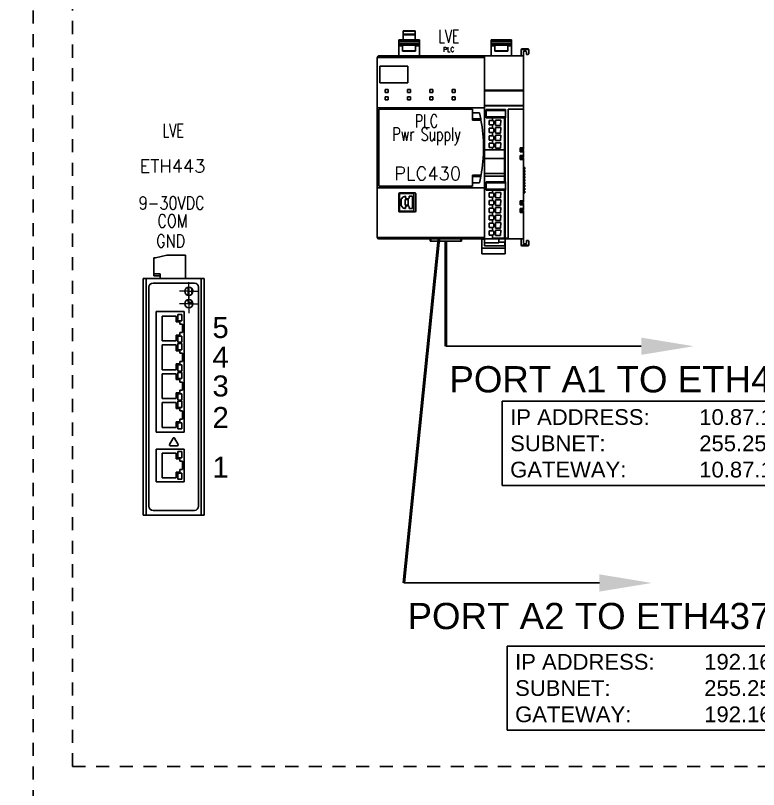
# Model space of a CAD drawing. Header units: inches. Extents: x 0 to 34, y 0 to 22.
# Drawn here: x 19.37 to 26.44, y 8.48 to 15.85 of the extents above; entities that cross this region are included whole.
import ezdxf
from ezdxf import colors
from ezdxf.entities.mleader import LeaderData, LeaderLine
from ezdxf.enums import TextEntityAlignment as Align
from ezdxf.math import Vec2, Vec3

# ---------------------------------------------------------------- set-up
doc = ezdxf.new("R2010")
doc.units = ezdxf.units.IN
doc.header["$MEASUREMENT"] = 0
doc.linetypes.add('HIDDEN2', pattern=[0.1875, 0.125, -0.0625])
doc.layers.add('ETHERNET', color=150, linetype='Continuous', lineweight=50)
for name, color, linetype in [('LOCBOX', 92, 'Continuous'), ('PDESC', 142, 'Continuous'), ('PLOC', 8, 'Continuous'), ('PMISC', 7, 'Continuous'), ('PSYMS', 7, 'Continuous'), ('PTAG', 150, 'Continuous')]:
    doc.layers.add(name, color=color, linetype=linetype)
doc.styles.get("Standard").update_dxf_attribs({"font": 'arial.ttf'})
doc.styles.add('WD', font='romans.shx')

# ---------------------------------------------------------------- blocks, each defined once
blk = doc.blocks.new('HDV1_L320ERS2')
at = {"color": 7, "linetype": 'Continuous', "lineweight": 25}
for p, q in [((1.057, 5.834), (0.723, 5.834)), ((0.723, 5.834), (0.723, 5.585)), ((1.057, 5.828), (0.723, 5.828)), ((1.057, 5.827), (0.723, 5.827)), ((1.057, 5.825), (0.723, 5.825)), ((1.057, 5.744), (0.723, 5.744)), ((1.057, 5.725), (0.723, 5.725)), ((1.057, 5.834), (1.057, 5.585)), ((0.705, 5.586), (0.602, 5.586)), ((0.602, 5.586), (0.602, 5.132)), ((1.178, 5.576), (0.602, 5.576)), ((1.178, 5.534), (0.602, 5.534)), ((1.178, 5.485), (0.602, 5.485)), ((1.178, 5.444), (0.602, 5.444)), ((0.707, 5.438), (0.602, 5.438)), ((0.705, 5.585), (0.705, 5.586)), ((0.707, 5.44), (0.707, 5.263)), ((1.073, 5.44), (0.707, 5.44)), ((1.073, 5.432), (0.707, 5.432)), ((1.054, 5.585), (0.726, 5.585)), ((1.073, 5.44), (1.073, 5.263)), ((1.178, 5.438), (1.073, 5.438)), ((1.178, 5.586), (1.075, 5.586)), ((1.075, 5.586), (1.075, 5.585)), ((1.178, 5.586), (1.178, 5.132)), ((3.287, 5.586), (3.185, 5.586)), ((3.185, 5.586), (3.185, 5.132)), ((3.76, 5.576), (3.185, 5.576)), ((3.76, 5.534), (3.185, 5.534)), ((3.76, 5.485), (3.185, 5.485)), ((3.76, 5.444), (3.185, 5.444)), ((3.289, 5.438), (3.185, 5.438)), ((3.287, 5.585), (3.287, 5.586)), ((3.289, 5.44), (3.289, 5.263)), ((3.656, 5.44), (3.289, 5.44)), ((3.656, 5.432), (3.289, 5.432)), ((3.636, 5.585), (3.308, 5.585)), ((3.656, 5.44), (3.656, 5.263)), ((3.76, 5.438), (3.656, 5.438)), ((3.76, 5.586), (3.657, 5.586)), ((3.657, 5.586), (3.657, 5.585)), ((3.76, 5.586), (3.76, 5.132)), ((0.707, 5.417), (0.602, 5.417)), ((1.073, 5.276), (0.707, 5.276)), ((1.073, 5.263), (0.707, 5.263)), ((1.178, 5.417), (1.073, 5.417)), ((3.289, 5.417), (3.185, 5.417)), ((3.656, 5.276), (3.289, 5.276)), ((3.656, 5.263), (3.289, 5.263)), ((3.76, 5.417), (3.656, 5.417)), ((4.03, 5.308), (4.03, 5.153)), ((4.237, 5.308), (4.03, 5.308)), ((4.216, 5.329), (4.05, 5.329)), ((4.089, 2.516), (4.089, 5.245)), ((4.11, 5.266), (4.152, 5.266)), ((4.172, 5.246), (4.178, 5.174)), ((4.237, 5.308), (4.237, 5.195)), ((0, 5.09), (0, 0.047)), ((3.005, 5.09), (0, 5.09)), ((4.089, 5.132), (0.042, 5.132)), ((3.005, 0.006), (3.005, 5.132)), ((4.178, 5.174), (4.216, 5.174)), ((0.072, 4.841), (0.072, 4.376)), ((0.858, 4.841), (0.072, 4.841)), ((0.858, 4.376), (0.858, 4.841)), ((0.072, 4.376), (0.858, 4.376)), ((0.223, 4.193), (0.223, 4.11)), ((0.306, 4.193), (0.223, 4.193)), ((0.306, 4.11), (0.306, 4.193)), ((0.848, 4.193), (0.848, 4.11)), ((0.932, 4.193), (0.848, 4.193)), ((0.932, 4.11), (0.932, 4.193)), ((1.474, 4.193), (1.474, 4.11)), ((1.557, 4.193), (1.474, 4.193)), ((1.557, 4.11), (1.557, 4.193)), ((2.182, 4.193), (2.099, 4.193)), ((2.099, 4.193), (2.099, 4.11)), ((2.182, 4.11), (2.182, 4.193)), ((3.005, 4.171), (4.089, 4.171)), ((4.089, 4.16), (3.005, 4.16)), ((3.005, 4.155), (4.089, 4.155)), ((0.223, 4.11), (0.306, 4.11)), ((0.306, 3.985), (0.223, 3.985)), ((0.223, 3.985), (0.223, 3.902)), ((0.306, 3.902), (0.306, 3.985)), ((0.848, 4.11), (0.932, 4.11)), ((0.932, 3.985), (0.848, 3.985)), ((0.848, 3.985), (0.848, 3.902)), ((0.932, 3.902), (0.932, 3.985)), ((1.474, 4.11), (1.557, 4.11)), ((1.557, 3.985), (1.474, 3.985)), ((1.474, 3.985), (1.474, 3.902)), ((1.557, 3.902), (1.557, 3.985)), ((2.099, 4.11), (2.182, 4.11)), ((2.099, 3.985), (2.099, 3.902)), ((2.182, 3.985), (2.099, 3.985)), ((2.182, 3.902), (2.182, 3.985)), ((0.223, 3.902), (0.306, 3.902)), ((0.848, 3.902), (0.932, 3.902)), ((1.474, 3.902), (1.557, 3.902)), ((2.099, 3.902), (2.182, 3.902)), ((4.089, 3.739), (3.005, 3.739)), ((3.005, 3.73), (4.089, 3.73)), ((3.005, 3.682), (0, 3.682)), ((0.042, 3.643), (2.667, 3.643)), ((0.042, 3.643), (0.042, 1.481)), ((2.667, 3.643), (2.667, 3.334)), ((2.667, 3.542), (2.857, 3.542)), ((3.005, 3.542), (3.045, 3.542)), ((3.045, 3.633), (3.045, 3.395)), ((3.591, 3.633), (3.045, 3.633)), ((3.045, 3.602), (3.591, 3.602)), ((3.591, 3.633), (3.591, 3.395)), ((3.661, 3.637), (3.661, 0.005)), ((3.661, 3.637), (4.089, 3.637)), ((2.667, 3.371), (2.894, 3.371)), ((2.667, 3.334), (2.901, 3.334)), ((3.045, 3.426), (3.591, 3.426)), ((3.045, 3.395), (3.591, 3.395)), ((3.132, 3.319), (3.132, 3.2)), ((3.24, 3.319), (3.132, 3.319)), ((3.22, 3.395), (3.22, 3.319)), ((3.24, 3.319), (3.26, 3.298)), ((3.26, 3.298), (3.26, 3.221)), ((3.305, 3.182), (3.305, 3.337)), ((3.305, 3.337), (3.456, 3.337)), ((3.456, 3.337), (3.452, 3.182)), ((3.56, 2.262), (3.56, 3.395)), ((3.578, 3.395), (3.578, 1.607)), ((3.132, 3.2), (3.24, 3.2)), ((3.132, 3.108), (3.132, 2.988)), ((3.24, 3.108), (3.132, 3.108)), ((3.22, 3.2), (3.22, 3.108)), ((3.26, 3.221), (3.24, 3.2)), ((3.24, 3.108), (3.26, 3.087)), ((3.26, 3.087), (3.26, 3.009)), ((3.452, 3.182), (3.305, 3.182)), ((3.305, 2.97), (3.305, 3.125)), ((3.305, 3.125), (3.456, 3.125)), ((3.456, 3.125), (3.452, 2.97)), ((3.132, 2.988), (3.24, 2.988)), ((3.132, 2.896), (3.132, 2.777)), ((3.24, 2.896), (3.132, 2.896)), ((3.22, 2.988), (3.22, 2.896)), ((3.26, 3.009), (3.24, 2.988)), ((3.24, 2.896), (3.26, 2.875)), ((3.26, 2.875), (3.26, 2.797)), ((3.452, 2.97), (3.305, 2.97)), ((3.305, 2.759), (3.305, 2.913)), ((3.305, 2.913), (3.456, 2.913)), ((3.456, 2.913), (3.452, 2.759)), ((3.132, 2.777), (3.24, 2.777)), ((3.132, 2.684), (3.132, 2.565)), ((3.24, 2.684), (3.132, 2.684)), ((3.22, 2.777), (3.22, 2.684)), ((3.26, 2.797), (3.24, 2.777)), ((3.24, 2.684), (3.26, 2.663)), ((3.26, 2.663), (3.26, 2.586)), ((3.452, 2.759), (3.305, 2.759)), ((3.305, 2.547), (3.305, 2.702)), ((3.305, 2.702), (3.456, 2.702)), ((3.456, 2.702), (3.452, 2.547)), ((4.089, 2.614), (4.09, 2.614)), ((4.09, 2.614), (4.09, 2.51)), ((3.005, 2.501), (3.56, 2.501)), ((3.132, 2.565), (3.24, 2.565)), ((3.22, 2.565), (3.22, 2.501)), ((3.26, 2.586), (3.24, 2.565)), ((3.452, 2.547), (3.305, 2.547)), ((3.997, 2.557), (3.997, 2.444)), ((4.089, 2.557), (3.997, 2.557)), ((4.089, 2.516), (3.997, 2.516)), ((4.085, 2.51), (3.997, 2.51)), ((4.09, 2.51), (3.997, 2.51)), ((4.085, 2.506), (3.997, 2.506)), ((4.085, 2.49), (3.997, 2.49)), ((4.085, 2.485), (3.997, 2.485)), ((4.09, 2.485), (3.997, 2.485)), ((4.089, 2.48), (3.997, 2.48)), ((3.997, 2.444), (4.089, 2.444)), ((4.084, 2.51), (4.081, 2.516)), ((4.081, 2.48), (4.084, 2.485)), ((4.085, 2.51), (4.085, 2.506)), ((4.085, 2.49), (4.085, 2.485)), ((4.089, 2.304), (4.089, 2.48)), ((4.09, 2.414), (4.089, 2.414)), ((4.09, 2.485), (4.09, 2.414)), ((3.005, 2.262), (3.56, 2.262)), ((3.005, 2.261), (3.56, 2.261)), ((3.56, 2.261), (3.56, 1.607)), ((3.997, 2.345), (3.997, 2.232)), ((4.089, 2.345), (3.997, 2.345)), ((4.089, 2.304), (3.997, 2.304)), ((4.085, 2.299), (3.997, 2.299)), ((4.09, 2.299), (3.997, 2.299)), ((4.085, 2.294), (3.997, 2.294)), ((4.085, 2.278), (3.997, 2.278)), ((4.085, 2.274), (3.997, 2.274)), ((4.09, 2.274), (3.997, 2.274)), ((4.089, 2.268), (3.997, 2.268)), ((3.997, 2.232), (4.089, 2.232)), ((4.084, 2.299), (4.081, 2.304)), ((4.081, 2.268), (4.084, 2.274)), ((4.085, 2.299), (4.085, 2.294)), ((4.085, 2.278), (4.085, 2.274)), ((4.089, 2.37), (4.09, 2.37)), ((4.089, 1.034), (4.089, 2.268)), ((4.09, 2.186), (4.089, 2.186)), ((4.09, 2.37), (4.09, 2.299)), ((4.09, 2.274), (4.09, 2.186)), ((4.089, 2.062), (4.09, 2.062)), ((4.09, 2.019), (4.089, 2.019)), ((4.089, 2.008), (4.134, 2.008)), ((4.089, 2.008), (4.089, 1.961)), ((4.089, 1.961), (4.134, 1.961)), ((4.09, 2.062), (4.09, 2.019)), ((4.131, 2.008), (4.131, 1.961)), ((4.134, 1.961), (4.134, 2.008)), ((2.667, 1.789), (2.667, 1.481)), ((2.667, 1.789), (2.903, 1.789)), ((2.667, 1.752), (2.896, 1.752)), ((3.005, 1.843), (3.56, 1.843)), ((3.005, 1.767), (3.56, 1.767)), ((4.089, 1.95), (4.09, 1.95)), ((4.09, 1.935), (4.089, 1.935)), ((4.089, 1.925), (4.134, 1.925)), ((4.089, 1.925), (4.089, 1.878)), ((4.089, 1.878), (4.134, 1.878)), ((4.089, 1.867), (4.09, 1.867)), ((4.09, 1.852), (4.089, 1.852)), ((4.089, 1.841), (4.134, 1.841)), ((4.089, 1.841), (4.089, 1.795)), ((4.089, 1.795), (4.134, 1.795)), ((4.089, 1.783), (4.09, 1.783)), ((4.09, 1.769), (4.089, 1.769)), ((4.089, 1.758), (4.134, 1.758)), ((4.089, 1.758), (4.089, 1.711)), ((4.09, 1.95), (4.09, 1.935)), ((4.09, 1.867), (4.09, 1.852)), ((4.09, 1.783), (4.09, 1.769)), ((4.131, 1.925), (4.131, 1.878)), ((4.131, 1.841), (4.131, 1.795)), ((4.131, 1.758), (4.131, 1.711)), ((4.134, 1.878), (4.134, 1.925)), ((4.134, 1.795), (4.134, 1.841)), ((4.134, 1.711), (4.134, 1.758)), ((2.667, 1.581), (2.859, 1.581)), ((3.045, 1.543), (3.005, 1.543)), ((3.045, 1.607), (3.045, 1.37)), ((3.591, 1.607), (3.045, 1.607)), ((3.045, 1.576), (3.591, 1.576)), ((3.591, 1.607), (3.591, 1.37)), ((4.089, 1.711), (4.134, 1.711)), ((4.089, 1.7), (4.09, 1.7)), ((4.09, 1.685), (4.089, 1.685)), ((4.089, 1.674), (4.134, 1.674)), ((4.089, 1.674), (4.089, 1.628)), ((4.089, 1.628), (4.134, 1.628)), ((4.089, 1.617), (4.09, 1.617)), ((4.09, 1.602), (4.089, 1.602)), ((4.089, 1.591), (4.134, 1.591)), ((4.089, 1.591), (4.089, 1.544)), ((4.089, 1.544), (4.134, 1.544)), ((4.089, 1.533), (4.09, 1.533)), ((4.09, 1.519), (4.089, 1.519)), ((4.09, 1.7), (4.09, 1.685)), ((4.09, 1.617), (4.09, 1.602)), ((4.09, 1.533), (4.09, 1.519)), ((4.131, 1.674), (4.131, 1.628)), ((4.131, 1.591), (4.131, 1.544)), ((4.134, 1.628), (4.134, 1.674)), ((4.134, 1.544), (4.134, 1.591)), ((0, 1.441), (3.005, 1.441)), ((2.667, 1.481), (0.042, 1.481)), ((3.005, 1.49), (3.045, 1.49)), ((3.045, 1.401), (3.591, 1.401)), ((3.045, 1.37), (3.591, 1.37)), ((3.22, 1.37), (3.22, 1.294)), ((3.305, 1.157), (3.305, 1.311)), ((3.305, 1.311), (3.456, 1.311)), ((3.456, 1.311), (3.452, 1.157)), ((3.56, 0.006), (3.56, 1.37)), ((3.578, 1.37), (3.578, 0.005)), ((4.089, 1.508), (4.134, 1.508)), ((4.089, 1.508), (4.089, 1.461)), ((4.089, 1.461), (4.134, 1.461)), ((4.089, 1.45), (4.09, 1.45)), ((4.09, 1.435), (4.089, 1.435)), ((4.089, 1.424), (4.134, 1.424)), ((4.089, 1.424), (4.089, 1.378)), ((4.089, 1.378), (4.134, 1.378)), ((4.089, 1.366), (4.09, 1.366)), ((4.09, 1.352), (4.089, 1.352)), ((4.089, 1.341), (4.134, 1.341)), ((4.089, 1.341), (4.089, 1.294)), ((4.09, 1.45), (4.09, 1.435)), ((4.09, 1.366), (4.09, 1.352)), ((4.131, 1.508), (4.131, 1.461)), ((4.131, 1.424), (4.131, 1.378)), ((4.131, 1.341), (4.131, 1.294)), ((4.134, 1.461), (4.134, 1.508)), ((4.134, 1.378), (4.134, 1.424)), ((4.134, 1.294), (4.134, 1.341)), ((0.601, 1.277), (0.601, 0.784)), ((1.054, 1.298), (0.622, 1.298)), ((0.622, 0.801), (0.622, 1.261)), ((0.638, 1.277), (1.024, 1.277)), ((0.726, 1.189), (0.67, 1.123)), ((0.67, 1.123), (0.67, 0.938)), ((0.747, 1.189), (0.726, 1.189)), ((0.767, 1.2), (0.747, 1.189)), ((0.79, 1.2), (0.767, 1.2)), ((0.779, 1.11), (0.779, 0.951)), ((0.864, 1.11), (0.779, 1.11)), ((0.79, 1.178), (0.79, 1.2)), ((0.804, 1.125), (0.79, 1.178)), ((0.881, 1.125), (0.804, 1.125)), ((0.864, 0.951), (0.864, 1.11)), ((0.896, 1.178), (0.881, 1.125)), ((0.985, 1.206), (0.896, 1.206)), ((0.896, 1.206), (0.896, 1.178)), ((0.985, 0.855), (0.985, 1.206)), ((1.024, 1.277), (1.024, 0.785)), ((1.075, 0.784), (1.075, 1.277)), ((3.132, 1.294), (3.132, 1.175)), ((3.24, 1.294), (3.132, 1.294)), ((3.132, 1.175), (3.24, 1.175)), ((3.22, 1.175), (3.22, 1.082)), ((3.24, 1.294), (3.26, 1.273)), ((3.26, 1.196), (3.24, 1.175)), ((3.26, 1.273), (3.26, 1.196)), ((3.452, 1.157), (3.305, 1.157)), ((3.305, 0.945), (3.305, 1.1)), ((3.305, 1.1), (3.456, 1.1)), ((3.456, 1.1), (3.452, 0.945)), ((4.089, 1.294), (4.134, 1.294)), ((4.089, 1.283), (4.09, 1.283)), ((4.09, 1.24), (4.089, 1.24)), ((4.089, 1.116), (4.09, 1.116)), ((4.09, 1.283), (4.09, 1.24)), ((4.09, 1.116), (4.09, 1.028)), ((0.67, 0.938), (0.726, 0.872)), ((0.726, 0.872), (0.747, 0.872)), ((0.747, 0.872), (0.767, 0.861)), ((0.779, 0.951), (0.864, 0.951)), ((0.79, 0.883), (0.804, 0.936)), ((0.79, 0.861), (0.79, 0.883)), ((0.804, 0.936), (0.881, 0.936)), ((0.881, 0.936), (0.896, 0.883)), ((0.896, 0.883), (0.896, 0.855)), ((3.132, 1.082), (3.132, 0.963)), ((3.24, 1.082), (3.132, 1.082)), ((3.132, 0.963), (3.24, 0.963)), ((3.132, 0.87), (3.132, 0.751)), ((3.24, 0.87), (3.132, 0.87)), ((3.22, 0.963), (3.22, 0.87)), ((3.24, 1.082), (3.26, 1.061)), ((3.26, 0.984), (3.24, 0.963)), ((3.24, 0.87), (3.26, 0.85)), ((3.26, 1.061), (3.26, 0.984)), ((3.452, 0.945), (3.305, 0.945)), ((3.305, 0.733), (3.305, 0.888)), ((3.305, 0.888), (3.456, 0.888)), ((3.456, 0.888), (3.452, 0.733)), ((3.997, 1.074), (3.997, 0.962)), ((4.089, 1.074), (3.997, 1.074)), ((4.089, 1.034), (3.997, 1.034)), ((4.085, 1.028), (3.997, 1.028)), ((4.09, 1.028), (3.997, 1.028)), ((4.085, 1.023), (3.997, 1.023)), ((4.085, 1.008), (3.997, 1.008)), ((4.085, 1.003), (3.997, 1.003)), ((4.09, 1.003), (3.997, 1.003)), ((4.089, 0.998), (3.997, 0.998)), ((3.997, 0.962), (4.089, 0.962)), ((4.084, 1.028), (4.081, 1.034)), ((4.081, 0.998), (4.084, 1.003)), ((4.085, 1.028), (4.085, 1.023)), ((4.085, 1.008), (4.085, 1.003)), ((4.089, 0.822), (4.089, 0.998)), ((4.09, 0.932), (4.089, 0.932)), ((4.089, 0.888), (4.09, 0.888)), ((4.09, 1.003), (4.09, 0.932)), ((4.09, 0.888), (4.09, 0.816)), ((0.622, 0.763), (1.054, 0.763)), ((1.024, 0.785), (0.638, 0.785)), ((0.767, 0.861), (0.79, 0.861)), ((0.896, 0.855), (0.985, 0.855)), ((3.132, 0.751), (3.24, 0.751)), ((3.132, 0.659), (3.132, 0.539)), ((3.24, 0.659), (3.132, 0.659)), ((3.22, 0.751), (3.22, 0.659)), ((3.26, 0.772), (3.24, 0.751)), ((3.24, 0.659), (3.26, 0.638)), ((3.26, 0.85), (3.26, 0.772)), ((3.452, 0.733), (3.305, 0.733)), ((3.305, 0.522), (3.305, 0.676)), ((3.305, 0.676), (3.456, 0.676)), ((3.456, 0.676), (3.452, 0.522)), ((3.997, 0.863), (3.997, 0.75)), ((4.089, 0.863), (3.997, 0.863)), ((4.089, 0.822), (3.997, 0.822)), ((4.085, 0.816), (3.997, 0.816)), ((4.09, 0.816), (3.997, 0.816)), ((4.085, 0.812), (3.997, 0.812)), ((4.085, 0.796), (3.997, 0.796)), ((4.085, 0.791), (3.997, 0.791)), ((4.09, 0.791), (3.997, 0.791)), ((4.089, 0.786), (3.997, 0.786)), ((3.997, 0.75), (4.089, 0.75)), ((4.084, 0.816), (4.081, 0.822)), ((4.081, 0.786), (4.084, 0.791)), ((4.085, 0.816), (4.085, 0.812)), ((4.085, 0.796), (4.085, 0.791)), ((4.089, -0.107), (4.089, 0.786)), ((4.089, 0.688), (4.09, 0.688)), ((4.09, 0.791), (4.09, 0.688)), ((3.132, 0.539), (3.24, 0.539)), ((3.132, 0.447), (3.132, 0.328)), ((3.24, 0.447), (3.132, 0.447)), ((3.22, 0.539), (3.22, 0.447)), ((3.26, 0.56), (3.24, 0.539)), ((3.24, 0.447), (3.26, 0.426)), ((3.26, 0.638), (3.26, 0.56)), ((3.452, 0.522), (3.305, 0.522)), ((3.305, 0.31), (3.305, 0.464)), ((3.305, 0.464), (3.456, 0.464)), ((3.456, 0.464), (3.452, 0.31)), ((3.132, 0.328), (3.24, 0.328)), ((3.132, 0.235), (3.132, 0.116)), ((3.24, 0.235), (3.132, 0.235)), ((3.22, 0.328), (3.22, 0.235)), ((3.26, 0.349), (3.24, 0.328)), ((3.24, 0.235), (3.26, 0.214)), ((3.26, 0.426), (3.26, 0.349)), ((3.452, 0.31), (3.305, 0.31)), ((3.305, 0.098), (3.305, 0.253)), ((3.305, 0.253), (3.456, 0.253)), ((3.456, 0.253), (3.452, 0.098)), ((3.005, 0.047), (0, 0.047)), ((3.404, 0.005), (0.042, 0.005)), ((1.476, -0.057), (1.476, 0.005)), ((1.496, -0.057), (1.496, 0.005)), ((2.338, -0.057), (2.338, 0.005)), ((2.359, -0.057), (2.359, 0.005)), ((2.923, 0.005), (2.923, -0.416)), ((3.005, 0.006), (3.005, -0.191)), ((3.56, 0.006), (3.005, 0.006)), ((3.132, 0.116), (3.24, 0.116)), ((3.22, 0.116), (3.22, 0.006)), ((3.22, 0.023), (3.56, 0.023)), ((3.26, 0.137), (3.24, 0.116)), ((3.26, 0.214), (3.26, 0.137)), ((3.452, 0.098), (3.305, 0.098)), ((3.404, 0.005), (3.404, -0.107)), ((3.576, 0.005), (3.576, -0.416)), ((4.089, 0.005), (3.576, 0.005)), ((3.578, 0.023), (3.661, 0.023)), ((2.359, -0.057), (1.476, -0.057)), ((3.005, -0.004), (2.923, -0.004)), ((3.404, -0.107), (3.005, -0.107)), ((3.576, -0.191), (3.005, -0.191)), ((3.574, -0.082), (3.404, -0.082)), ((3.574, -0.082), (3.574, -0.191)), ((4.03, -0.015), (4.03, -0.17)), ((4.237, -0.17), (4.03, -0.17)), ((4.216, -0.191), (4.05, -0.191)), ((4.152, -0.128), (4.11, -0.128)), ((4.178, -0.036), (4.172, -0.109)), ((4.216, -0.036), (4.178, -0.036)), ((4.237, -0.057), (4.237, -0.17)), ((3.576, -0.256), (2.923, -0.256)), ((2.923, -0.416), (3.576, -0.416))]:
    blk.add_line(p, q, dxfattribs=at)
at = {"color": 7, "linetype": 'Continuous', "lineweight": 25, "flags": 128}
for points in [[(2.894, 3.371), (2.876, 3.457), (2.857, 3.542)], [(2.859, 1.581), (2.878, 1.666), (2.896, 1.752)]]:
    blk.add_lwpolyline(points, dxfattribs=at)
at = {"color": 7, "linetype": 'Continuous', "lineweight": 25}
for centre, radius, start, end in [((0.72, 5.776), 0.191, 265.3762, 271.6238), ((1.059, 5.784), 0.199, 268.5041, 274.4959), ((3.303, 5.776), 0.191, 265.3762, 271.6238), ((3.642, 5.784), 0.199, 268.5041, 274.4959), ((4.05, 5.308), 0.0208, 90, 180), ((4.11, 5.245), 0.0208, 90, 180), ((4.152, 5.245), 0.0208, 4, 90), ((4.216, 5.308), 0.0208, 360, 90), ((0.042, 5.09), 0.0417, 90, 180), ((4.009, 5.153), 0.0208, 270, 360), ((4.216, 5.195), 0.0208, 270, 360), ((-1.258, 2.557), 4.231, 349.5396, 10.5867), ((0.622, 1.277), 0.0208, 90, 180), ((0.638, 1.261), 0.0158, 90, 180), ((1.054, 1.277), 0.0208, 0, 90), ((0.622, 0.784), 0.0208, 180, 270), ((0.638, 0.801), 0.0158, 180, 270), ((1.054, 0.784), 0.0208, 270, 0), ((0.042, 0.047), 0.0417, 180, 270), ((4.009, -0.015), 0.0208, 0, 90), ((4.05, -0.17), 0.0208, 180, 270), ((4.11, -0.107), 0.0208, 180, 270), ((4.152, -0.107), 0.0208, 270, 356), ((4.216, -0.057), 0.0208, 0, 90), ((4.216, -0.17), 0.0208, 270, 0)]:
    blk.add_arc(centre, radius, start, end, dxfattribs=at)
for points, knots in [([(2.894, 3.371), (2.894, 3.37), (2.894, 3.369), (2.895, 3.367), (2.895, 3.365), (2.896, 3.362), (2.896, 3.359), (2.897, 3.355), (2.898, 3.349), (2.899, 3.342), (2.9, 3.337), (2.901, 3.334)], [0, 0, 0, 0, 0.083213, 0.165526, 0.247649, 0.330293, 0.414158, 0.499914, 0.668836, 0.833731, 1, 1, 1, 1]), ([(2.903, 1.789), (2.902, 1.788), (2.902, 1.785), (2.901, 1.781), (2.9, 1.778), (2.9, 1.774), (2.899, 1.771), (2.898, 1.766), (2.897, 1.761), (2.896, 1.756), (2.896, 1.753), (2.896, 1.752)], [0, 0, 0, 0, 0.083719, 0.166423, 0.248785, 0.331488, 0.415203, 0.50058, 0.669954, 0.834548, 1, 1, 1, 1])]:
    blk.add_open_spline(points, degree=3, knots=knots, dxfattribs=at)
at = {"style": 'WD', "width": 0.7}
for tag, p in [('LOC', (2, 5.5)), ('DESC1', (1.375, 2.781)), ('DESC2', (1.375, 2.625)), ('DESC3', (1.375, 2.477)), ('INST', (2, 1)), ('XREF', (2, 0.75))]:
    blk.add_attdef(tag, text='', height=0.125, dxfattribs=at).set_placement(p, align=Align.CENTER)
at = {"style": 'WD'}
blk.add_attdef('TAG1', text='', height=0.125, dxfattribs=at).set_placement((2, 5.25), align=Align.CENTER)
at = {"style": 'WD', "flags": 9}
for tag, p in [('ASSYCODE', (3.48, 4.571)), ('MFG', (3.478, 4.589)), ('CAT', (3.48, 4.608))]:
    blk.add_attdef(tag, text='', height=0.01, dxfattribs=at).set_placement(p, align=Align.CENTER)
blk.add_attdef('FAMILY', (3.455, 4.652), '', height=0.01, dxfattribs=at)
blk = doc.blocks.new('SW_CENTERMARKSYMBOL_0')
at = {"color": 0, "linetype": 'Continuous', "lineweight": 18}
for p, q in [((0, 1.25), (0, 2.25)), ((-1.25, 0), (-2.25, 0)), ((0, 0), (-1.25, 0)), ((0, 0), (0, 1.25)), ((0, 0), (0, -1.25)), ((0, 0), (1.25, 0)), ((1.25, 0), (2.25, 0)), ((0, -1.25), (0, -2.25))]:
    blk.add_line(p, q, dxfattribs=at)
blk = doc.blocks.new('SW_CENTERMARKSYMBOL_1')
at = {"color": 0, "linetype": 'Continuous', "lineweight": 18}
for p, q in [((0, 1.25), (0, 2.25)), ((-1.25, 0), (-2.25, 0)), ((0, 0), (-1.25, 0)), ((0, 0), (0, 1.25)), ((0, 0), (0, -1.25)), ((0, 0), (1.25, 0)), ((1.25, 0), (2.25, 0)), ((0, -1.25), (0, -2.25))]:
    blk.add_line(p, q, dxfattribs=at)
blk = doc.blocks.new('1783-US5T')
at = {"color": 7, "linetype": 'Continuous', "lineweight": 25}
for p, q in [((52.4624, 82.3139), (52.4624, 82.1623)), ((52.4782, 82.3139), (52.4624, 82.3139)), ((52.5865, 82.3389), (52.4782, 82.3139)), ((52.7636, 82.3389), (52.5865, 82.3389)), ((52.7636, 82.1174), (52.7636, 82.3389)), ((52.4624, 82.1623), (52.5235, 82.1623)), ((52.4624, 82.1623), (52.4624, 82.1417)), ((52.4624, 82.1417), (52.5235, 82.1417)), ((52.4624, 82.1417), (52.4624, 82.1416)), ((52.4624, 82.1416), (52.5235, 82.1416)), ((52.5235, 82.1623), (52.5235, 82.1174)), ((52.3601, 79.8635), (52.3601, 82.1174)), ((52.3601, 82.1174), (52.3896, 82.1174)), ((52.3896, 79.8635), (52.3896, 82.1174)), ((52.3896, 82.1174), (52.9132, 82.1174)), ((52.8483, 82.0732), (52.4546, 82.0732)), ((52.9132, 79.8635), (52.9132, 82.1174)), ((52.9132, 82.1174), (52.9428, 82.1174)), ((52.9428, 79.8635), (52.9428, 82.1174)), ((52.4152, 82.0338), (52.4152, 79.9472)), ((52.7902, 82.0335), (52.7902, 81.9553)), ((52.7952, 81.955), (52.7952, 82.0338)), ((52.8236, 81.9673), (52.8236, 82.0216)), ((52.8876, 79.9472), (52.8876, 82.0338)), ((52.7902, 81.9154), (52.7902, 81.8871)), ((52.7952, 81.8871), (52.7952, 81.9157)), ((52.8236, 81.8871), (52.7902, 81.8871)), ((52.8236, 81.8871), (52.8236, 81.9034)), ((52.4843, 81.8033), (52.4843, 80.6521)), ((52.7498, 81.8033), (52.4843, 81.8033)), ((52.5402, 81.759), (52.5402, 81.5228)), ((52.6741, 81.759), (52.5402, 81.759)), ((52.6741, 81.7039), (52.6741, 81.759)), ((52.6908, 81.7728), (52.6908, 81.7137)), ((52.7302, 81.7728), (52.6908, 81.7728)), ((52.7302, 81.7137), (52.7302, 81.7728)), ((52.7498, 80.6521), (52.7498, 81.8033)), ((52.7085, 81.7039), (52.6741, 81.7039)), ((52.6908, 81.7137), (52.7302, 81.7137)), ((52.7085, 81.6802), (52.7085, 81.7039)), ((52.7341, 81.6802), (52.7085, 81.6802)), ((52.7341, 81.6015), (52.7341, 81.6802)), ((52.6741, 81.5228), (52.6741, 81.5779)), ((52.6741, 81.5779), (52.7085, 81.5779)), ((52.6908, 81.568), (52.6908, 81.509)), ((52.7302, 81.568), (52.6908, 81.568)), ((52.7085, 81.5779), (52.7085, 81.6015)), ((52.7085, 81.6015), (52.7341, 81.6015)), ((52.7302, 81.509), (52.7302, 81.568)), ((52.5402, 81.5228), (52.6741, 81.5228)), ((52.5402, 81.484), (52.5402, 81.2478)), ((52.6741, 81.484), (52.5402, 81.484)), ((52.6741, 81.4289), (52.6741, 81.484)), ((52.6908, 81.509), (52.7302, 81.509)), ((52.6908, 81.4978), (52.6908, 81.4387)), ((52.7302, 81.4978), (52.6908, 81.4978)), ((52.7302, 81.4387), (52.7302, 81.4978)), ((52.7085, 81.4289), (52.6741, 81.4289)), ((52.6908, 81.4387), (52.7302, 81.4387)), ((52.7085, 81.4052), (52.7085, 81.4289)), ((52.7341, 81.4052), (52.7085, 81.4052)), ((52.7341, 81.3265), (52.7341, 81.4052)), ((52.7085, 81.3029), (52.7085, 81.3265)), ((52.7085, 81.3265), (52.7341, 81.3265)), ((52.5402, 81.2478), (52.6741, 81.2478)), ((52.6741, 81.3029), (52.7085, 81.3029)), ((52.6741, 81.2478), (52.6741, 81.3029)), ((52.6908, 81.293), (52.6908, 81.234)), ((52.7302, 81.293), (52.6908, 81.293)), ((52.7302, 81.234), (52.7302, 81.293)), ((52.6741, 81.209), (52.5402, 81.209)), ((52.5402, 81.209), (52.5402, 80.9728)), ((52.6741, 81.1539), (52.6741, 81.209)), ((52.6908, 81.234), (52.7302, 81.234)), ((52.6908, 81.2228), (52.6908, 81.1637)), ((52.7302, 81.2228), (52.6908, 81.2228)), ((52.7302, 81.1637), (52.7302, 81.2228)), ((52.7085, 81.1539), (52.6741, 81.1539)), ((52.6908, 81.1637), (52.7302, 81.1637)), ((52.7085, 81.1302), (52.7085, 81.1539)), ((52.7341, 81.1302), (52.7085, 81.1302)), ((52.7341, 81.0515), (52.7341, 81.1302)), ((52.6741, 80.9728), (52.6741, 81.0279)), ((52.6741, 81.0279), (52.7085, 81.0279)), ((52.7085, 81.0279), (52.7085, 81.0515)), ((52.7085, 81.0515), (52.7341, 81.0515)), ((52.5402, 80.9728), (52.6741, 80.9728)), ((52.6908, 81.018), (52.6908, 80.959)), ((52.7302, 81.018), (52.6908, 81.018)), ((52.6908, 80.959), (52.7302, 80.959)), ((52.6908, 80.9478), (52.6908, 80.8887)), ((52.7302, 80.9478), (52.6908, 80.9478)), ((52.7302, 80.959), (52.7302, 81.018)), ((52.7302, 80.8887), (52.7302, 80.9478)), ((52.5402, 80.934), (52.5402, 80.6978)), ((52.6741, 80.934), (52.5402, 80.934)), ((52.6741, 80.8789), (52.6741, 80.934)), ((52.7085, 80.8789), (52.6741, 80.8789)), ((52.6908, 80.8887), (52.7302, 80.8887)), ((52.7085, 80.8552), (52.7085, 80.8789)), ((52.7341, 80.8552), (52.7085, 80.8552)), ((52.7341, 80.7765), (52.7341, 80.8552)), ((52.6741, 80.6978), (52.6741, 80.7529)), ((52.6741, 80.7529), (52.7085, 80.7529)), ((52.6908, 80.743), (52.6908, 80.684)), ((52.7302, 80.743), (52.6908, 80.743)), ((52.7085, 80.7529), (52.7085, 80.7765)), ((52.7085, 80.7765), (52.7341, 80.7765)), ((52.7302, 80.684), (52.7302, 80.743)), ((52.4843, 80.6521), (52.7498, 80.6521)), ((52.5402, 80.6978), (52.6741, 80.6978)), ((52.6908, 80.684), (52.7302, 80.684)), ((52.6451, 80.5966), (52.6104, 80.5363)), ((52.6943, 80.5363), (52.6595, 80.5966)), ((52.6175, 80.5239), (52.6871, 80.5239)), ((52.7495, 80.4926), (52.4843, 80.4926)), ((52.4843, 80.4926), (52.4843, 80.1793)), ((52.6741, 80.4541), (52.5402, 80.4541)), ((52.5402, 80.4541), (52.5402, 80.2178)), ((52.6741, 80.3989), (52.6741, 80.4541)), ((52.7302, 80.4678), (52.6908, 80.4678)), ((52.6908, 80.4678), (52.6908, 80.4088)), ((52.7302, 80.4088), (52.7302, 80.4678)), ((52.7495, 80.1793), (52.7495, 80.4926)), ((52.7085, 80.3989), (52.6741, 80.3989)), ((52.6908, 80.4088), (52.7302, 80.4088)), ((52.7085, 80.3753), (52.7085, 80.3989)), ((52.7341, 80.3753), (52.7085, 80.3753)), ((52.7341, 80.2966), (52.7341, 80.3753)), ((52.7085, 80.2966), (52.7341, 80.2966)), ((52.7085, 80.273), (52.7085, 80.2966)), ((52.5402, 80.2178), (52.6741, 80.2178)), ((52.6741, 80.2178), (52.6741, 80.273)), ((52.6741, 80.273), (52.7085, 80.273)), ((52.6908, 80.2631), (52.6908, 80.2041)), ((52.7302, 80.2631), (52.6908, 80.2631)), ((52.7302, 80.2041), (52.7302, 80.2631)), ((52.4843, 80.1793), (52.7495, 80.1793)), ((52.6908, 80.2041), (52.7302, 80.2041)), ((52.3601, 79.8635), (52.3896, 79.8635)), ((52.3896, 79.8635), (52.9132, 79.8635)), ((52.4546, 79.9078), (52.8483, 79.9078)), ((52.9132, 79.8635), (52.9428, 79.8635))]:
    blk.add_line(p, q, dxfattribs=at)
for centre in [(52.7951, 81.9944), (52.7951, 81.8763)]:
    blk.add_circle(centre, 0.0394, dxfattribs=at)
for centre, radius, start, end in [((52.4546, 82.0338), 0.0394, 90, 180), ((52.8483, 82.0338), 0.0394, 0, 90), ((52.6523, 80.5925), 0.00827, 30, 150), ((52.6175, 80.5322), 0.00827, 150, 270), ((52.6871, 80.5322), 0.00827, 270, 30), ((52.4546, 79.9472), 0.0394, 180, 270), ((52.8483, 79.9472), 0.0394, 270, 0)]:
    blk.add_arc(centre, radius, start, end, dxfattribs=at)
for points, knots in [([(52.831, 82.0103), (52.8306, 82.0112), (52.8288, 82.0157), (52.8259, 82.019), (52.8236, 82.0216)], [0, 0, 0, 0, 0.2155449, 1, 1, 1, 1]), ([(52.8344, 81.9939), (52.8345, 81.9942), (52.8346, 81.9964), (52.834, 82.0011), (52.833, 82.0061), (52.8317, 82.0087), (52.8315, 82.0093)], [0, 0, 0, 0, 0.0597065, 0.411914, 0.8770692, 1, 1, 1, 1])]:
    blk.add_open_spline(points, degree=3, knots=knots, dxfattribs=at)
at = {"color": 7, "linetype": 'Continuous', "lineweight": 0, "xscale": 0.03937007874015749, "yscale": 0.03937007874015749, "zscale": 0.03937007874015749}
for name, p in [('SW_CENTERMARKSYMBOL_0', (52.7951, 81.9944)), ('SW_CENTERMARKSYMBOL_1', (52.7951, 81.8763))]:
    blk.add_blockref(name, p, dxfattribs=at)
at = {"color": 2}
for s, p in [('5', (53.0198, 81.5497)), ('4', (53.0202, 81.2684)), ('3', (53.0202, 80.9931)), ('2', (53.0202, 80.6928)), ('1', (53.0198, 80.2199))]:
    blk.add_text(s, height=0.2, dxfattribs=at).set_placement(p)
at = {"style": 'WD'}
for tag, width, p in [('LOC', 0.7, (52.6465, 83.4637)), ('INST', 0.7, (52.6437, 83.2933)), ('XREF', 0.7, (52.6433, 82.9502)), ('TERM01', 0.8, (52.6314, 82.7734)), ('TERM02', 0.8, (52.6398, 82.6023)), ('TERM03', 0.8, (52.6219, 82.4117))]:
    blk.add_attdef(tag, text='', height=0.125, dxfattribs=dict(at, width=width)).set_placement(p, align=Align.CENTER)
blk.add_attdef('TAG1', text='', height=0.125, dxfattribs=at).set_placement((52.6397, 83.1253), align=Align.CENTER)
at = {"style": 'WD', "width": 0.8}
for tag, p in [('PORT5', (51.8313, 81.6485)), ('PORT4', (51.8242, 81.4098)), ('PORT3', (51.8218, 81.1052)), ('PORT2', (51.8408, 80.8005)), ('PORT1', (51.8422, 80.3255))]:
    blk.add_attdef(tag, text='', height=0.125, dxfattribs=at).set_placement(p, align=Align.MIDDLE_LEFT)
at = {"style": 'WD', "width": 0.7}
for tag, p in [('DESC1', (52.4403, 79.6413)), ('DESC2', (52.4344, 79.444)), ('DESC3', (52.4284, 79.2288))]:
    blk.add_attdef(tag, p, '', height=0.125, dxfattribs=at)

msp = doc.modelspace()

# ---------------------------------------------------------------- linework, layer by layer
at = {"layer": 'ETHERNET'}
for p, q in [((23.0687, 10.4458), (23.4011, 13.7224)), ((23.4673, 12.7006), (23.4673, 13.7011))]:
    msp.add_line(p, q, dxfattribs=at)
at = {"layer": 'LOCBOX', "linetype": 'HIDDEN2'}
for points in [[(19.5388, 2.1986), (1.7888, 2.1986), (1.7888, 21.0736), (19.5388, 21.0736)], [(32.4138, 8.6986), (19.9138, 8.6986), (19.9138, 21.0736), (32.4138, 21.0736)]]:
    msp.add_lwpolyline(points, close=True, dxfattribs=at)

# ---------------------------------------------------------------- block references
msp.add_blockref('1783-US5T', (-31.774, -68.7709)).add_auto_attribs({'TAG1': 'ETH443', 'LOC': 'LVE', 'TERM01': '9-30VDC', 'TERM02': 'COM', 'TERM03': 'GND'})
at = {"layer": 'PSYMS'}
ref = msp.add_blockref('HDV1_L320ERS2', (22.8154, 13.7205), dxfattribs=dict(at, xscale=0.34, yscale=0.34, zscale=0.34))
ref.add_attrib('TAG1', 'PLC', dxfattribs={"layer": 'PMISC', "height": 0.0425, "style": 'WD'}).set_placement((23.4954, 15.5055), align=Align.CENTER)
ref.add_attrib('DESC1', 'PLC', dxfattribs={"layer": 'PDESC', "height": 0.125, "style": 'WD', "width": 0.7}).set_placement((23.2829, 14.783), align=Align.CENTER)
ref.add_attrib('DESC2', 'Pwr Supply', dxfattribs={"layer": 'PDESC', "height": 0.125, "style": 'WD', "width": 0.7}).set_placement((23.2829, 14.658), align=Align.CENTER)
ref.add_attrib('LOC', 'LVE', dxfattribs={"layer": 'PLOC', "height": 0.125, "style": 'WD', "width": 0.7}).set_placement((23.4954, 15.5905), align=Align.CENTER)
ref.add_attrib('P_TAG1', 'PLC430', dxfattribs={"layer": 'PTAG', "height": 0.125, "style": 'WD', "flags": 8}).set_placement((23.2942, 14.3455), align=Align.MIDDLE_CENTER)

# ---------------------------------------------------------------- texts
at = {"char_height": 0.25, "attachment_point": 1}
for s, insert in [('PORT A1 TO ETH443, PORT 3', (23.5014, 12.5109)), ('PORT A2 TO ETH437, PORT 8', (23.1029, 10.2561))]:
    msp.add_mtext_dynamic_manual_height_columns(s, width=5.416683, gutter_width=5, heights=[0], dxfattribs=dict(at, insert=insert))
at = {"char_height": 0.15, "attachment_point": 1, "bg_fill": 16, "box_fill_scale": 1.5, "bg_fill_color": 256, "bg_fill_transparency": 0}
for s, insert in [('IP ADDRESS: ^I10.87.185.13\\PSUBNET:^I^I255.255.255.0\\PGATEWAY: ^I^I10.87.185.1', (24.08, 12.1008)), ('IP ADDRESS: ^I192.168.100.10\\PSUBNET:^I^I255.255.255.0\\PGATEWAY: ^I^I192.168.100.1', (24.1271, 9.77))]:
    msp.add_mtext_dynamic_manual_height_columns(s, width=3.521753, gutter_width=1, heights=[0], dxfattribs=dict(at, insert=insert))

# ---------------------------------------------------------------- leaders
ml = msp.add_multileader_mtext('Standard')
ml.set_content('', color=256)
ml.set_leader_properties()
ml.build(insert=Vec2(0, 0))
ml.multileader.update_dxf_attribs({"dogleg_length": 0.36, "arrow_head_size": 0.5})
ctx = ml.context
ctx.base_point, ctx.char_height, ctx.arrow_head_size, ctx.landing_gap_size, ctx.plane_origin, ctx.plane_x_axis, ctx.plane_y_axis = Vec3(23.4672, 12.7006), 0.18, 0.5, 0.09, Vec3(25.8272, 12.7006), Vec3(-1, 0), Vec3(0, -1)
notes = []
notes.append((ctx, [(0, (1, 1, 0), (23.8272, 12.7006), (-1, 0), 0.36, [(0, [(25.8272, 12.7006)], 0, [])])]))
ctx.mtext.insert, ctx.mtext.text_direction, ctx.mtext.rotation, ctx.mtext.flow_direction = Vec3(23.3772, 12.6106), Vec3(-1, 0), 3.141593, 5
ml = msp.add_multileader_mtext('Standard')
ml.set_content('', color=256)
ml.set_leader_properties()
ml.build(insert=Vec2(0, 0))
ml.multileader.update_dxf_attribs({"dogleg_length": 0.36, "arrow_head_size": 0.5})
ctx = ml.context
ctx.base_point, ctx.char_height, ctx.arrow_head_size, ctx.landing_gap_size, ctx.plane_origin, ctx.plane_x_axis, ctx.plane_y_axis = Vec3(23.0687, 10.4458), 0.18, 0.5, 0.09, Vec3(25.4287, 10.4458), Vec3(-1, 0), Vec3(0, -1)
notes.append((ctx, [(0, (1, 1, 0), (23.4287, 10.4458), (-1, 0), 0.36, [(0, [(25.4287, 10.4458)], 0, [])])]))
ctx.mtext.insert, ctx.mtext.text_direction, ctx.mtext.rotation, ctx.mtext.flow_direction = Vec3(22.9787, 10.3558), Vec3(-1, 0), 3.141593, 5
for ctx, leaders in notes:
    for number, flags, end, landing, length, lines in leaders:
        leader = LeaderData()
        leader.index, (leader.has_last_leader_line, leader.has_dogleg_vector, leader.attachment_direction) = number, flags
        leader.last_leader_point, leader.dogleg_vector, leader.dogleg_length = Vec3(end), Vec3(landing), length
        for number, points, colour, breaks in lines:
            line = LeaderLine()
            line.index, line.vertices, line.color, line.breaks = number, Vec3.list(points), colors.encode_raw_color(colour), breaks
            leader.lines.append(line)
        ctx.leaders.append(leader)

doc.saveas('drawing.dxf')
